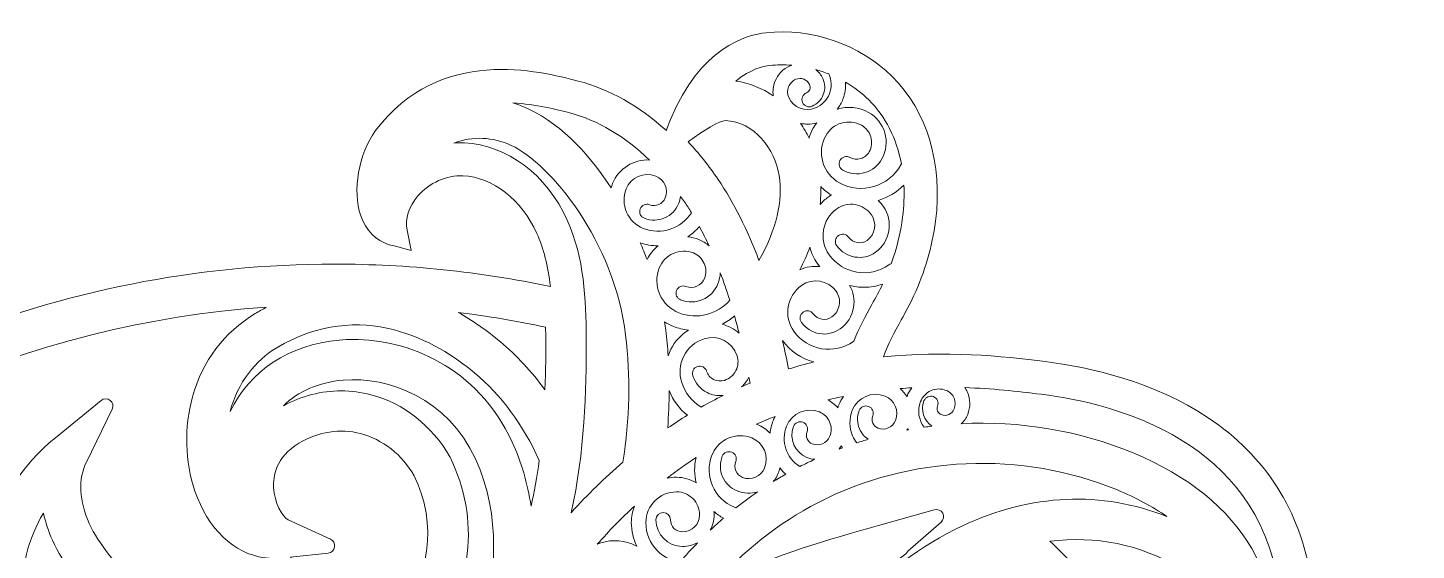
# Model space of a CAD drawing. Header units: millimetres. Extents: x 19 to 1318, y -340 to -7.
# Drawn here: x 464.4 to 655.2, y -87.8 to -16.1 of the extents above; entities that cross this region are included whole.
import ezdxf

# ---------------------------------------------------------------- set-up
doc = ezdxf.new("R2010")
doc.units = ezdxf.units.MM
doc.header["$MEASUREMENT"] = 0
doc.layers.add('Layer 3', color=7, linetype='Continuous')

msp = doc.modelspace()

# ---------------------------------------------------------------- linework, layer by layer
at = {"layer": 'Layer 3', "lineweight": 0}
for points, knots in [([(636.31, -108.14), (635.92, -108.02), (635.55, -107.91), (635.17, -107.8), (635.68, -107.38), (636.16, -106.92), (636.6, -106.43), (641.1, -101.44), (641.1, -94.13), (640.72, -91.73), (639.22, -82.34), (634.47, -74.91), (626.58, -69.65), (619.1, -64.65), (610.28, -62.69), (604.2, -61.92), (598.25, -61.16), (590.38, -60.42), (581.98, -61.28), (582.55, -59.55), (583.48, -57.86), (584.4, -56.21), (584.98, -55.16), (585.58, -54.07), (586.11, -52.93), (587.65, -49.61), (588.66, -46.16), (589.12, -42.67), (590.14, -34.78), (587.96, -27.54), (583.15, -22.79), (578.72, -18.42), (572.08, -16.11), (565.83, -16.79), (563.23, -17.07), (556.75, -18.79), (552.72, -28.72), (552.72, -28.72), (552.21, -29.96), (552.21, -29.96), (552.21, -29.96), (552.14, -30.21), (552.14, -30.21), (548.43, -26.86), (544.25, -24.52), (540.03, -23.42), (534.81, -22.07), (520.97, -18.48), (512.19, -30.23), (509.85, -33.37), (508.95, -38.5), (510.15, -41.9), (510.86, -43.92), (512.21, -45.3), (514.06, -45.88), (514.06, -45.88), (514.72, -46.06), (514.72, -46.06), (514.72, -46.06), (517.06, -46.69), (517.06, -46.69), (517.06, -46.69), (516.52, -43.91), (516.52, -43.91), (516.21, -42.32), (516.74, -40.64), (518.01, -39.19), (519.59, -37.39), (521.94, -36.32), (524.18, -36.42), (528.28, -36.6), (532.27, -39.71), (534.35, -44.34), (535.27, -46.4), (535.88, -48.79), (536.21, -51.63), (526.53, -49.58), (516.57, -48.55), (506.59, -48.55), (468.63, -48.55), (432.93, -63.33), (406.09, -90.18), (379.24, -117.02), (364.46, -152.71), (364.46, -190.68), (364.46, -228.64), (379.24, -264.33), (406.09, -291.18), (413.19, -298.28), (421.48, -305.07), (429.43, -310.29), (432.58, -314.84), (437.41, -318.61), (443.05, -320.92), (447.38, -322.68), (452, -323.67), (456.77, -323.85), (472.67, -329.79), (489.43, -332.81), (506.59, -332.81), (523.09, -332.81), (539.25, -330.01), (554.64, -324.5), (558.35, -323.95), (562.33, -322.86), (565.85, -321.43), (569.27, -320.03), (572.33, -317.99), (574.92, -315.36), (586.69, -308.89), (597.52, -300.75), (607.09, -291.18), (633.93, -264.33), (648.72, -228.64), (648.72, -190.68), (648.72, -174.79), (646.13, -159.21), (641.03, -144.38), (643.44, -144.74), (645.81, -144.29), (647.76, -143.09), (651.17, -141), (653.54, -137.05), (654.11, -132.52), (655.16, -124.22), (652.92, -113.25), (636.31, -108.14)], [0, 0, 0, 0, 1, 1, 1, 2, 2, 2, 3, 3, 3, 4, 4, 4, 5, 5, 5, 6, 6, 6, 7, 7, 7, 8, 8, 8, 9, 9, 9, 10, 10, 10, 11, 11, 11, 12, 12, 12, 13, 13, 13, 14, 14, 14, 15, 15, 15, 16, 16, 16, 17, 17, 17, 18, 18, 18, 19, 19, 19, 20, 20, 20, 21, 21, 21, 22, 22, 22, 23, 23, 23, 24, 24, 24, 25, 25, 25, 26, 26, 26, 27, 27, 27, 28, 28, 28, 29, 29, 29, 30, 30, 30, 31, 31, 31, 32, 32, 32, 33, 33, 33, 34, 34, 34, 35, 35, 35, 36, 36, 36, 37, 37, 37, 38, 38, 38, 39, 39, 39, 40, 40, 40, 41, 41, 41, 42, 42, 42, 42]), ([(566.33, -21.29), (567.34, -21.18), (568.36, -21.17), (569.37, -21.26), (569.3, -21.28), (569.23, -21.31), (569.16, -21.34), (568.17, -21.75), (567.42, -22.52), (567.04, -23.5), (566.8, -24.13), (566.73, -24.79), (566.82, -25.44), (565.32, -24.42), (563.59, -23.7), (561.67, -23.43), (563.68, -21.76), (565.52, -21.38), (566.33, -21.29)], [0, 0, 0, 0, 1, 1, 1, 2, 2, 2, 3, 3, 3, 4, 4, 4, 5, 5, 5, 6, 6, 6, 6]), ([(571.81, -23.91), (571.91, -24.12), (571.92, -24.35), (571.84, -24.57), (571.76, -24.78), (571.59, -24.95), (571.38, -25.04), (570.87, -25.25), (570.63, -25.84), (570.84, -26.35), (571.06, -26.86), (571.65, -27.09), (572.16, -26.88), (572.87, -26.57), (573.42, -26.01), (573.7, -25.29), (573.98, -24.57), (573.96, -23.78), (573.63, -23.07), (573.41, -22.58), (573.07, -22.17), (572.67, -21.85), (573.27, -22.02), (573.87, -22.22), (574.45, -22.45), (574.85, -23.32), (574.88, -24.29), (574.54, -25.16), (574.19, -26.05), (573.51, -26.74), (572.62, -27.12), (571.23, -27.71), (569.59, -27.07), (568.96, -25.7), (568.74, -25.22), (568.72, -24.7), (568.91, -24.23), (569.09, -23.75), (569.46, -23.38), (569.93, -23.18), (570.65, -22.88), (571.49, -23.2), (571.81, -23.91)], [0, 0, 0, 0, 1, 1, 1, 2, 2, 2, 3, 3, 3, 4, 4, 4, 5, 5, 5, 6, 6, 6, 7, 7, 7, 8, 8, 8, 9, 9, 9, 10, 10, 10, 11, 11, 11, 12, 12, 12, 13, 13, 13, 14, 14, 14, 14]), ([(584.43, -34.81), (584.4, -34.85), (584.37, -34.89), (584.35, -34.93), (582.7, -37.93), (578.92, -39.03), (575.92, -37.39), (574.8, -36.78), (573.99, -35.77), (573.63, -34.54), (573.28, -33.32), (573.42, -32.03), (574.03, -30.92), (574.5, -30.07), (575.26, -29.46), (576.19, -29.19), (577.11, -28.92), (578.09, -29.02), (578.94, -29.49), (579.57, -29.83), (580.02, -30.4), (580.23, -31.09), (580.43, -31.78), (580.35, -32.51), (580, -33.14), (579.75, -33.6), (579.34, -33.93), (578.84, -34.07), (578.34, -34.22), (577.81, -34.16), (577.35, -33.91), (576.87, -33.65), (576.26, -33.82), (575.99, -34.31), (575.73, -34.79), (575.91, -35.4), (576.39, -35.67), (577.32, -36.17), (578.38, -36.29), (579.4, -35.99), (580.41, -35.7), (581.25, -35.03), (581.76, -34.1), (582.36, -33), (582.5, -31.73), (582.15, -30.53), (581.8, -29.33), (581, -28.34), (579.9, -27.73), (578.58, -27.01), (577.07, -26.85), (575.63, -27.27), (575.62, -27.27), (575.62, -27.27), (575.61, -27.27), (575.94, -26.85), (576.21, -26.39), (576.4, -25.89), (576.69, -25.14), (576.8, -24.36), (576.76, -23.58), (577.92, -24.26), (578.99, -25.07), (579.94, -26), (582.24, -28.27), (583.76, -31.32), (584.43, -34.81)], [0, 0, 0, 0, 1, 1, 1, 2, 2, 2, 3, 3, 3, 4, 4, 4, 5, 5, 5, 6, 6, 6, 7, 7, 7, 8, 8, 8, 9, 9, 9, 10, 10, 10, 11, 11, 11, 12, 12, 12, 13, 13, 13, 14, 14, 14, 15, 15, 15, 16, 16, 16, 17, 17, 17, 18, 18, 18, 19, 19, 19, 20, 20, 20, 21, 21, 21, 22, 22, 22, 22]), ([(538.88, -27.8), (542.69, -28.79), (546.47, -31.02), (549.82, -34.26), (547.67, -34.14), (545.59, -35.39), (544.75, -37.5), (544.67, -37.7), (544.6, -37.9), (544.55, -38.1), (541.9, -34), (538.09, -29.52), (533.17, -27.25), (532.47, -26.92), (531.76, -26.65), (531.04, -26.43), (534.25, -26.6), (537.09, -27.34), (538.88, -27.8)], [0, 0, 0, 0, 1, 1, 1, 2, 2, 2, 3, 3, 3, 4, 4, 4, 5, 5, 5, 6, 6, 6, 6]), ([(555.19, -31.74), (557.21, -30.19), (559.54, -28.85), (560.21, -28.85), (564.26, -28.95), (567.06, -32.82), (567.63, -36.4), (568.19, -39.91), (567.28, -43.73), (564.85, -48.03), (563.26, -43.79), (561.42, -40.14), (559.24, -36.92), (557.98, -35.07), (556.61, -33.34), (555.15, -31.78), (555.15, -31.78), (555.19, -31.74), (555.19, -31.74)], [0, 0, 0, 0, 1, 1, 1, 2, 2, 2, 3, 3, 3, 4, 4, 4, 5, 5, 5, 6, 6, 6, 6]), ([(571.55, -29.33), (571.97, -29.33), (572.4, -29.27), (572.81, -29.16), (572.61, -29.41), (572.43, -29.67), (572.28, -29.95), (572.05, -30.37), (571.87, -30.8), (571.74, -31.24), (571.4, -30.55), (571.01, -29.88), (570.57, -29.23), (570.89, -29.3), (571.22, -29.33), (571.55, -29.33)], [0, 0, 0, 0, 1, 1, 1, 2, 2, 2, 3, 3, 3, 4, 4, 4, 5, 5, 5, 5]), ([(524.39, -31.9), (524.23, -31.89), (524.07, -31.89), (523.9, -31.89), (523.58, -31.89), (523.25, -31.9), (522.93, -31.93), (525.6, -30.96), (528.25, -31.07), (530.83, -32.26), (536.26, -34.77), (544.98, -45.48), (546.54, -58.29), (547.22, -63.93), (547.1, -69.8), (546.17, -75.74), (543.68, -77.87), (541.33, -80.16), (539.05, -82.67), (540.92, -74.35), (541.16, -66), (541.12, -58.74), (541.09, -53.39), (540.86, -47.73), (538.52, -42.5), (535.75, -36.32), (530.2, -32.16), (524.39, -31.9)], [0, 0, 0, 0, 1, 1, 1, 2, 2, 2, 3, 3, 3, 4, 4, 4, 5, 5, 5, 6, 6, 6, 7, 7, 7, 8, 8, 8, 9, 9, 9, 9]), ([(555.58, -41.49), (554.2, -43.66), (551.43, -44.63), (548.96, -43.65), (546.82, -42.8), (545.76, -40.37), (546.61, -38.23), (547.25, -36.62), (549.07, -35.83), (550.68, -36.47), (551.87, -36.94), (552.45, -38.28), (551.98, -39.47), (551.65, -40.31), (550.69, -40.73), (549.84, -40.39), (549.33, -40.19), (548.75, -40.44), (548.54, -40.96), (548.34, -41.47), (548.59, -42.05), (549.11, -42.25), (550.98, -42.99), (553.1, -42.07), (553.84, -40.2), (553.96, -39.89), (554.04, -39.57), (554.09, -39.26), (554.27, -39.51), (554.45, -39.75), (554.63, -40.01), (554.95, -40.49), (555.27, -40.98), (555.58, -41.49)], [0, 0, 0, 0, 1, 1, 1, 2, 2, 2, 3, 3, 3, 4, 4, 4, 5, 5, 5, 6, 6, 6, 7, 7, 7, 8, 8, 8, 9, 9, 9, 10, 10, 10, 11, 11, 11, 11]), ([(584.6, -42.09), (584.32, -44.24), (583.79, -46.39), (583.02, -48.49), (582.91, -48.52), (582.8, -48.56), (582.7, -48.64), (580.06, -50.52), (576.37, -49.9), (574.49, -47.26), (573.05, -45.23), (573.52, -42.41), (575.54, -40.97), (576.29, -40.44), (577.19, -40.23), (578.09, -40.38), (578.98, -40.53), (579.77, -41.02), (580.3, -41.77), (581.11, -42.9), (580.84, -44.48), (579.71, -45.29), (578.89, -45.87), (577.75, -45.68), (577.17, -44.86), (576.85, -44.41), (576.22, -44.31), (575.77, -44.63), (575.32, -44.95), (575.22, -45.57), (575.54, -46.02), (576.76, -47.74), (579.15, -48.14), (580.87, -46.92), (582.9, -45.47), (583.37, -42.64), (581.93, -40.61), (581.72, -40.31), (581.49, -40.05), (581.23, -39.81), (582.55, -39.42), (583.78, -38.7), (584.77, -37.69), (584.84, -39.11), (584.79, -40.58), (584.6, -42.09)], [0, 0, 0, 0, 1, 1, 1, 2, 2, 2, 3, 3, 3, 4, 4, 4, 5, 5, 5, 6, 6, 6, 7, 7, 7, 8, 8, 8, 9, 9, 9, 10, 10, 10, 11, 11, 11, 12, 12, 12, 13, 13, 13, 14, 14, 14, 15, 15, 15, 15]), ([(573.27, -40.36), (573.34, -39.56), (573.37, -38.74), (573.34, -37.91), (573.77, -38.36), (574.27, -38.74), (574.82, -39.06), (574.67, -39.15), (574.53, -39.24), (574.38, -39.34), (573.96, -39.64), (573.59, -39.99), (573.27, -40.36)], [0, 0, 0, 0, 1, 1, 1, 2, 2, 2, 3, 3, 3, 4, 4, 4, 4]), ([(556.67, -43.38), (557.13, -44.23), (557.58, -45.12), (558.01, -46.05), (557.6, -45.68), (557.12, -45.37), (556.59, -45.16), (556.09, -44.97), (555.58, -44.85), (555.07, -44.8), (555.66, -44.41), (556.2, -43.93), (556.67, -43.38)], [0, 0, 0, 0, 1, 1, 1, 2, 2, 2, 3, 3, 3, 4, 4, 4, 4]), ([(549.49, -47.93), (549.19, -47.16), (548.88, -46.39), (548.54, -45.62), (549.34, -45.89), (550.15, -46.03), (550.96, -46.03), (550.97, -46.03), (550.98, -46.03), (550.99, -46.03), (550.36, -46.54), (549.85, -47.19), (549.49, -47.93)], [0, 0, 0, 0, 1, 1, 1, 2, 2, 2, 3, 3, 3, 4, 4, 4, 4]), ([(553.85, -55.23), (552.67, -54.76), (551.74, -53.86), (551.23, -52.7), (550.72, -51.53), (550.7, -50.24), (551.17, -49.05), (551.53, -48.16), (552.21, -47.45), (553.09, -47.07), (553.98, -46.69), (554.96, -46.67), (555.85, -47.02), (556.52, -47.29), (557.05, -47.8), (557.33, -48.46), (557.62, -49.11), (557.63, -49.84), (557.36, -50.51), (556.97, -51.51), (555.84, -52), (554.83, -51.61), (554.32, -51.4), (553.74, -51.66), (553.54, -52.17), (553.33, -52.68), (553.59, -53.26), (554.1, -53.47), (556.13, -54.27), (558.42, -53.27), (559.22, -51.25), (559.42, -50.75), (559.52, -50.24), (559.55, -49.73), (560, -50.92), (560.43, -52.18), (560.84, -53.49), (559.17, -55.44), (556.37, -56.23), (553.85, -55.23)], [0, 0, 0, 0, 1, 1, 1, 2, 2, 2, 3, 3, 3, 4, 4, 4, 5, 5, 5, 6, 6, 6, 7, 7, 7, 8, 8, 8, 9, 9, 9, 10, 10, 10, 11, 11, 11, 12, 12, 12, 13, 13, 13, 13]), ([(570.48, -49.32), (570.99, -48.33), (571.45, -47.3), (571.86, -46.24), (572.05, -47), (572.38, -47.74), (572.86, -48.42), (572.98, -48.58), (573.1, -48.74), (573.22, -48.89), (572.3, -48.79), (571.35, -48.93), (570.48, -49.32)], [0, 0, 0, 0, 1, 1, 1, 2, 2, 2, 3, 3, 3, 4, 4, 4, 4]), ([(580.38, -54.07), (580.38, -54.07), (580.38, -54.07), (580.38, -54.07), (579.49, -55.67), (578.59, -57.31), (577.91, -59.12), (577.89, -59.13), (577.87, -59.14), (577.86, -59.15), (575.21, -61.03), (571.53, -60.42), (569.65, -57.77), (568.2, -55.75), (568.68, -52.93), (570.7, -51.48), (572.23, -50.39), (574.36, -50.75), (575.45, -52.28), (575.85, -52.83), (576, -53.5), (575.89, -54.16), (575.78, -54.83), (575.41, -55.41), (574.86, -55.8), (574.47, -56.08), (573.98, -56.2), (573.5, -56.12), (573.03, -56.04), (572.61, -55.77), (572.32, -55.38), (572, -54.93), (571.38, -54.82), (570.93, -55.14), (570.48, -55.46), (570.37, -56.09), (570.69, -56.54), (571.29, -57.37), (572.17, -57.92), (573.17, -58.09), (574.18, -58.26), (575.19, -58.02), (576.02, -57.43), (577.01, -56.73), (577.66, -55.69), (577.86, -54.49), (578.04, -53.44), (577.84, -52.38), (577.31, -51.47), (577.96, -51.64), (578.62, -51.73), (579.29, -51.73), (580.15, -51.73), (581.01, -51.58), (581.84, -51.3), (581.4, -52.22), (580.89, -53.15), (580.38, -54.07)], [0, 0, 0, 0, 1, 1, 1, 2, 2, 2, 3, 3, 3, 4, 4, 4, 5, 5, 5, 6, 6, 6, 7, 7, 7, 8, 8, 8, 9, 9, 9, 10, 10, 10, 11, 11, 11, 12, 12, 12, 13, 13, 13, 14, 14, 14, 15, 15, 15, 16, 16, 16, 17, 17, 17, 18, 18, 18, 19, 19, 19, 19]), ([(498.51, -60.08), (510.23, -53.08), (520.62, -59.19), (525.78, -63.46), (529.44, -66.49), (532.51, -70.66), (534.67, -75.52), (534.37, -77.73), (534, -79.81), (533.55, -81.78), (533.07, -78.64), (532.2, -75.66), (530.96, -72.98), (526.17, -62.58), (516.54, -58.88), (509.13, -58.88), (508.48, -58.88), (507.84, -58.91), (507.21, -58.97), (500.31, -59.58), (494.92, -63.17), (492.2, -68.78), (493.22, -64.82), (495.76, -61.72), (498.51, -60.08), (498.51, -60.08), (498.51, -60.08), (498.51, -60.08)], [0, 0, 0, 0, 1, 1, 1, 2, 2, 2, 3, 3, 3, 4, 4, 4, 5, 5, 5, 6, 6, 6, 7, 7, 7, 8, 8, 8, 9, 9, 9, 9]), ([(425.97, -291.03), (424.75, -293.62), (424.24, -296.66), (424.49, -299.78), (419.39, -295.93), (414.54, -291.72), (410.05, -287.22), (384.26, -261.43), (370.06, -227.15), (370.06, -190.68), (370.06, -154.21), (384.26, -119.92), (410.05, -94.13), (410.05, -94.13), (410.05, -94.13), (410.05, -94.13), (433.54, -70.64), (464.3, -56.69), (497.22, -54.46), (496.69, -54.73), (496.17, -55.03), (495.65, -55.34), (491.38, -57.89), (488.4, -61.84), (487.03, -66.76), (485.87, -70.95), (485.99, -75.66), (487.37, -79.69), (489.15, -84.89), (492.71, -88.28), (496.95, -88.86), (496.95, -88.86), (500.96, -89.34), (500.65, -88.94), (500.65, -88.94), (500.51, -88.76), (500.51, -88.76), (500.51, -88.76), (505.68, -88.2), (505.68, -88.2), (506.12, -88.15), (506.48, -87.81), (506.56, -87.36), (506.63, -86.92), (506.39, -86.48), (505.99, -86.29), (505.99, -86.29), (500.18, -83.63), (500.18, -83.63), (499.34, -83.25), (498.29, -81.23), (498.18, -79.21), (498.1, -77.76), (498.45, -75.04), (501.65, -73.14), (504.37, -71.53), (507.3, -71.07), (510.13, -71.81), (513.14, -72.6), (515.82, -74.7), (517.49, -77.59), (520.69, -84.22), (519.76, -91.4), (514.72, -98.94), (509.81, -106.27), (502.02, -112.61), (496.59, -116.75), (495.17, -117.83), (493.57, -118.93), (491.75, -120.07), (491.57, -117.61), (491, -115.27), (490.51, -113.31), (489.54, -109.37), (488.53, -105.29), (486.39, -101.51), (484.53, -98.23), (482, -95.54), (479.54, -92.92), (479.54, -92.92), (478.98, -92.32), (478.98, -92.32), (476.53, -89.71), (474.22, -87.11), (472.85, -84.13), (471.46, -81.1), (471.31, -78.03), (472.45, -75.72), (472.45, -75.72), (476.01, -68.47), (476.01, -68.47), (476.22, -68.05), (476.1, -67.54), (475.74, -67.25), (475.37, -66.96), (474.85, -66.96), (474.48, -67.26), (474.48, -67.26), (468.19, -72.37), (468.19, -72.37), (463.6, -76.1), (460.28, -81.3), (458.84, -87), (457.4, -92.7), (457.86, -98.83), (460.14, -104.26), (460.61, -105.39), (461.15, -106.48), (461.68, -107.53), (462.05, -108.27), (462.47, -109.1), (462.83, -109.91), (464.87, -114.48), (465.03, -118.3), (464.56, -121.14), (461.38, -115.56), (456.19, -111.57), (450.62, -110.44), (444.54, -109.22), (438.27, -111.43), (434.98, -115.94), (434.67, -116.31), (434.4, -116.7), (434.18, -117.13), (434.18, -117.13), (428.81, -123.06), (428.81, -123.06), (428.48, -123.43), (428.47, -123.99), (428.78, -124.37), (429.1, -124.75), (429.64, -124.85), (430.07, -124.6), (430.07, -124.6), (436.15, -120.99), (436.15, -120.99), (439.25, -119.75), (441.59, -118.9), (442.08, -118.79), (442.08, -118.79), (442.1, -118.79), (442.1, -118.79), (447.39, -118.79), (448.56, -122.38), (448.79, -124.52), (449.91, -135.25), (445.71, -145.76), (441.93, -153.71), (441.93, -153.71), (441, -155.65), (441, -155.65), (439.66, -158.47), (438.28, -161.36), (436.94, -164.3), (433.69, -155.25), (426.1, -148.66), (417.37, -147.57), (400.45, -145.44), (389.63, -160.38), (389.52, -160.53), (389.52, -160.53), (389, -161.25), (389, -161.25), (388.76, -161.59), (388.76, -162.05), (388.99, -162.4), (389.23, -162.74), (389.65, -162.91), (390.06, -162.8), (390.06, -162.8), (390.92, -162.59), (390.92, -162.59), (394.12, -161.8), (400.92, -160.44), (403.74, -160.91), (407.6, -161.56), (410.8, -164.07), (412.76, -167.97), (416.48, -175.39), (415, -183.87), (413.58, -192.07), (413.24, -193.97), (412.9, -195.93), (412.64, -197.85), (410.15, -215.75), (416.21, -233.54), (429.27, -246.66), (436.1, -253.52), (444.52, -258.52), (453.63, -261.13), (455.97, -264.62), (458.52, -267.17), (461.41, -268.91), (462.28, -269.43), (463.34, -269.98), (464.68, -270.09), (465.66, -270.16), (466.63, -269.99), (467.57, -269.58), (468.51, -271.29), (469.55, -272.96), (470.64, -274.55), (470.68, -276.32), (470.6, -277.96), (470.41, -279.56), (469.63, -286.26), (466.67, -292), (462.28, -295.29), (460.1, -296.92), (457.33, -298.17), (454.03, -298.99), (450.66, -299.83), (440.75, -299), (438.02, -295.17), (436.73, -293.36), (437.27, -290.69), (439.61, -287.24), (439.61, -287.24), (441.62, -284.27), (441.62, -284.27), (441.84, -283.96), (441.85, -283.55), (441.67, -283.22), (441.48, -282.89), (441.11, -282.69), (440.74, -282.71), (440.74, -282.71), (437.13, -282.94), (437.13, -282.94), (432.54, -283.22), (428.16, -286.4), (425.97, -291.03)], [0, 0, 0, 0, 1, 1, 1, 2, 2, 2, 3, 3, 3, 4, 4, 4, 5, 5, 5, 6, 6, 6, 7, 7, 7, 8, 8, 8, 9, 9, 9, 10, 10, 10, 11, 11, 11, 12, 12, 12, 13, 13, 13, 14, 14, 14, 15, 15, 15, 16, 16, 16, 17, 17, 17, 18, 18, 18, 19, 19, 19, 20, 20, 20, 21, 21, 21, 22, 22, 22, 23, 23, 23, 24, 24, 24, 25, 25, 25, 26, 26, 26, 27, 27, 27, 28, 28, 28, 29, 29, 29, 30, 30, 30, 31, 31, 31, 32, 32, 32, 33, 33, 33, 34, 34, 34, 35, 35, 35, 36, 36, 36, 37, 37, 37, 38, 38, 38, 39, 39, 39, 40, 40, 40, 41, 41, 41, 42, 42, 42, 43, 43, 43, 44, 44, 44, 45, 45, 45, 46, 46, 46, 47, 47, 47, 48, 48, 48, 49, 49, 49, 50, 50, 50, 51, 51, 51, 52, 52, 52, 53, 53, 53, 54, 54, 54, 55, 55, 55, 56, 56, 56, 57, 57, 57, 58, 58, 58, 59, 59, 59, 60, 60, 60, 61, 61, 61, 62, 62, 62, 63, 63, 63, 64, 64, 64, 65, 65, 65, 66, 66, 66, 67, 67, 67, 68, 68, 68, 69, 69, 69, 70, 70, 70, 71, 71, 71, 72, 72, 72, 73, 73, 73, 74, 74, 74, 75, 75, 75, 76, 76, 76, 77, 77, 77, 77]), ([(535.54, -57.21), (535.55, -57.74), (535.56, -58.26), (535.56, -58.78), (535.57, -60.55), (535.57, -63.02), (535.46, -65.82), (533.64, -63.3), (531.56, -61.05), (529.34, -59.22), (527.44, -57.64), (525.49, -56.3), (523.51, -55.18), (527.55, -55.68), (531.58, -56.36), (535.54, -57.21)], [0, 0, 0, 0, 1, 1, 1, 2, 2, 2, 3, 3, 3, 4, 4, 4, 5, 5, 5, 5]), ([(552.75, -60.24), (552.61, -60.53), (552.49, -60.83), (552.38, -61.14), (552.3, -59.96), (552.2, -58.79), (552.06, -57.62), (552.01, -57.24), (551.95, -56.85), (551.88, -56.45), (552.27, -56.7), (552.68, -56.92), (553.11, -57.09), (553.79, -57.36), (554.49, -57.52), (555.18, -57.61), (554.16, -58.24), (553.32, -59.14), (552.75, -60.24)], [0, 0, 0, 0, 1, 1, 1, 2, 2, 2, 3, 3, 3, 4, 4, 4, 5, 5, 5, 6, 6, 6, 6]), ([(561.49, -55.66), (561.7, -56.43), (561.92, -57.22), (562.12, -58.03), (561.45, -57.44), (560.65, -57.02), (559.78, -56.8), (560.39, -56.49), (560.97, -56.11), (561.49, -55.66)], [0, 0, 0, 0, 1, 1, 1, 2, 2, 2, 3, 3, 3, 3]), ([(557.31, -58.8), (559.21, -58.18), (561.24, -59.23), (561.85, -61.12), (562.07, -61.81), (562.01, -62.53), (561.69, -63.17), (561.36, -63.81), (560.8, -64.28), (560.12, -64.5), (559.62, -64.66), (559.1, -64.62), (558.63, -64.38), (558.17, -64.15), (557.83, -63.74), (557.67, -63.25), (557.5, -62.72), (556.93, -62.43), (556.41, -62.6), (555.88, -62.77), (555.59, -63.34), (555.76, -63.86), (556.09, -64.87), (556.78, -65.68), (557.72, -66.16), (558.42, -66.52), (559.18, -66.66), (559.94, -66.58), (558.92, -67.08), (557.92, -67.61), (556.92, -68.18), (555.65, -67.41), (554.7, -66.22), (554.24, -64.79), (553.85, -63.58), (553.96, -62.29), (554.53, -61.16), (555.11, -60.02), (556.1, -59.19), (557.31, -58.8)], [0, 0, 0, 0, 1, 1, 1, 2, 2, 2, 3, 3, 3, 4, 4, 4, 5, 5, 5, 6, 6, 6, 7, 7, 7, 8, 8, 8, 9, 9, 9, 10, 10, 10, 11, 11, 11, 12, 12, 12, 13, 13, 13, 13]), ([(568.93, -62.94), (568.67, -61.63), (568.38, -60.32), (568.08, -59.01), (569.18, -60.52), (570.72, -61.52), (572.4, -61.97), (571.23, -62.26), (570.07, -62.58), (568.93, -62.94)], [0, 0, 0, 0, 1, 1, 1, 2, 2, 2, 3, 3, 3, 3]), ([(522.42, -75.05), (522.41, -75.03), (522.4, -75.01), (522.39, -74.99), (519.96, -70.74), (516, -67.63), (511.54, -66.47), (510.2, -66.12), (508.83, -65.94), (507.47, -65.94), (504.73, -65.94), (502.06, -66.63), (499.52, -67.99), (501.57, -66), (504.37, -64.77), (507.71, -64.47), (514.02, -63.91), (522.1, -67.03), (525.91, -75.28), (529.57, -83.22), (528.54, -91.74), (527, -97.55), (522.12, -104.93), (514.91, -110.76), (507.93, -116.42), (503.27, -120.19), (498.46, -124.09), (494.2, -128.51), (489.16, -133.74), (484.53, -139.35), (480.43, -145.19), (477.22, -147.52), (474.5, -149.69), (472.11, -151.83), (470.33, -153.41), (468.62, -155.12), (466.99, -156.91), (467.27, -155.69), (467.54, -154.43), (467.78, -153.16), (468.49, -149.26), (468.86, -145.26), (468.88, -141.27), (471.44, -139.02), (474.15, -136.95), (476.93, -135.13), (479.95, -133.15), (483.21, -131.34), (486.39, -129.57), (490.95, -127.03), (495.68, -124.41), (499.97, -121.14), (505.72, -116.76), (513.98, -110.02), (519.35, -102), (525.56, -92.71), (526.6, -83.64), (522.42, -75.05)], [0, 0, 0, 0, 1, 1, 1, 2, 2, 2, 3, 3, 3, 4, 4, 4, 5, 5, 5, 6, 6, 6, 7, 7, 7, 8, 8, 8, 9, 9, 9, 10, 10, 10, 11, 11, 11, 12, 12, 12, 13, 13, 13, 14, 14, 14, 15, 15, 15, 16, 16, 16, 17, 17, 17, 18, 18, 18, 19, 19, 19, 19]), ([(563.65, -64.88), (563.26, -65.04), (562.87, -65.21), (562.48, -65.38), (562.88, -65.01), (563.21, -64.58), (563.47, -64.08), (563.47, -64.08), (563.47, -64.07), (563.48, -64.06), (563.53, -64.33), (563.59, -64.6), (563.65, -64.88)], [0, 0, 0, 0, 1, 1, 1, 2, 2, 2, 3, 3, 3, 4, 4, 4, 4]), ([(552.53, -65.91), (553.06, -67.25), (553.91, -68.41), (555.02, -69.29), (554.11, -69.85), (553.21, -70.43), (552.32, -71.04), (552.45, -69.32), (552.52, -67.61), (552.53, -65.91)], [0, 0, 0, 0, 1, 1, 1, 2, 2, 2, 3, 3, 3, 3]), ([(575.82, -67.88), (575.77, -68), (575.73, -68.13), (575.69, -68.26), (575.31, -67.82), (574.85, -67.45), (574.32, -67.18), (575.04, -67), (575.75, -66.85), (576.46, -66.7), (576.21, -67.06), (575.99, -67.45), (575.82, -67.88)], [0, 0, 0, 0, 1, 1, 1, 2, 2, 2, 3, 3, 3, 4, 4, 4, 4]), ([(577.73, -72.12), (577.25, -71), (577.23, -69.75), (577.68, -68.61), (578.38, -66.83), (580.4, -65.96), (582.18, -66.66), (583.5, -67.19), (584.15, -68.68), (583.62, -70), (583.44, -70.47), (583.09, -70.83), (582.63, -71.03), (582.18, -71.22), (581.67, -71.23), (581.21, -71.05), (580.89, -70.92), (580.64, -70.68), (580.5, -70.36), (580.37, -70.05), (580.36, -69.7), (580.49, -69.38), (580.69, -68.86), (580.44, -68.28), (579.93, -68.08), (579.41, -67.88), (578.83, -68.13), (578.63, -68.64), (578.31, -69.46), (578.32, -70.35), (578.67, -71.16), (578.93, -71.75), (579.34, -72.25), (579.87, -72.59), (579.35, -72.75), (578.82, -72.91), (578.3, -73.08), (578.08, -72.79), (577.88, -72.47), (577.73, -72.12)], [0, 0, 0, 0, 1, 1, 1, 2, 2, 2, 3, 3, 3, 4, 4, 4, 5, 5, 5, 6, 6, 6, 7, 7, 7, 8, 8, 8, 9, 9, 9, 10, 10, 10, 11, 11, 11, 12, 12, 12, 13, 13, 13, 13]), ([(585.2, -66.67), (585.19, -66.69), (585.18, -66.72), (585.17, -66.74), (584.93, -66.32), (584.61, -65.95), (584.25, -65.63), (584.79, -65.59), (585.32, -65.55), (585.85, -65.52), (585.58, -65.87), (585.36, -66.25), (585.2, -66.67)], [0, 0, 0, 0, 1, 1, 1, 2, 2, 2, 3, 3, 3, 4, 4, 4, 4]), ([(591.68, -68.43), (591.55, -68.78), (591.29, -69.04), (590.95, -69.19), (590.61, -69.34), (590.24, -69.34), (589.9, -69.21), (589.44, -69.02), (589.21, -68.5), (589.39, -68.04), (589.6, -67.53), (589.34, -66.94), (588.83, -66.74), (588.32, -66.54), (587.74, -66.79), (587.53, -67.3), (587.02, -68.6), (587.51, -70.05), (588.63, -70.79), (588.27, -70.83), (587.91, -70.89), (587.55, -70.94), (586.81, -69.96), (586.57, -68.63), (587.06, -67.4), (587.32, -66.73), (587.84, -66.2), (588.5, -65.91), (589.17, -65.62), (589.9, -65.61), (590.58, -65.88), (591.07, -66.07), (591.45, -66.44), (591.66, -66.93), (591.87, -67.41), (591.88, -67.95), (591.68, -68.43)], [0, 0, 0, 0, 1, 1, 1, 2, 2, 2, 3, 3, 3, 4, 4, 4, 5, 5, 5, 6, 6, 6, 7, 7, 7, 8, 8, 8, 9, 9, 9, 10, 10, 10, 11, 11, 11, 12, 12, 12, 12]), ([(636.22, -92.44), (636.44, -93.81), (636.5, -97.31), (635.06, -100.53), (635.7, -96.26), (634.85, -91.65), (632.55, -87.6), (629.43, -82.12), (623.79, -77.57), (616.25, -74.45), (608.79, -71.37), (600.67, -70.04), (592.65, -70.45), (593.04, -70.1), (593.35, -69.67), (593.54, -69.17), (593.93, -68.18), (593.92, -67.11), (593.5, -66.13), (593.4, -65.9), (593.28, -65.69), (593.14, -65.49), (596.81, -65.63), (600.32, -65.99), (603.63, -66.41), (614.47, -67.78), (633.12, -72.99), (636.22, -92.44)], [0, 0, 0, 0, 1, 1, 1, 2, 2, 2, 3, 3, 3, 4, 4, 4, 5, 5, 5, 6, 6, 6, 7, 7, 7, 8, 8, 8, 9, 9, 9, 9]), ([(574.6, -72.18), (574.22, -73.13), (573.14, -73.6), (572.19, -73.22), (571.53, -72.96), (571.2, -72.21), (571.47, -71.55), (571.67, -71.04), (571.42, -70.46), (570.9, -70.26), (570.39, -70.05), (569.81, -70.3), (569.61, -70.82), (568.94, -72.5), (569.77, -74.42), (571.45, -75.08), (571.81, -75.22), (572.17, -75.31), (572.53, -75.34), (571.84, -75.66), (571.14, -75.99), (570.46, -76.34), (568.64, -75.19), (567.83, -72.86), (568.66, -70.79), (569.36, -69.01), (571.38, -68.14), (573.16, -68.84), (573.79, -69.09), (574.3, -69.58), (574.57, -70.21), (574.84, -70.84), (574.85, -71.54), (574.6, -72.18)], [0, 0, 0, 0, 1, 1, 1, 2, 2, 2, 3, 3, 3, 4, 4, 4, 5, 5, 5, 6, 6, 6, 7, 7, 7, 8, 8, 8, 9, 9, 9, 10, 10, 10, 11, 11, 11, 11]), ([(567.08, -69.45), (566.98, -69.64), (566.88, -69.84), (566.8, -70.05), (566.58, -70.6), (566.45, -71.17), (566.38, -71.73), (565.89, -71.23), (565.29, -70.82), (564.6, -70.54), (564.57, -70.53), (564.55, -70.53), (564.52, -70.52), (565.37, -70.14), (566.22, -69.79), (567.08, -69.45)], [0, 0, 0, 0, 1, 1, 1, 2, 2, 2, 3, 3, 3, 4, 4, 4, 5, 5, 5, 5]), ([(560.64, -72.45), (561.67, -72.01), (562.82, -71.99), (563.86, -72.4), (565.49, -73.05), (566.28, -74.89), (565.64, -76.51), (565.17, -77.71), (563.81, -78.3), (562.61, -77.82), (562.2, -77.66), (561.87, -77.34), (561.7, -76.94), (561.52, -76.53), (561.51, -76.07), (561.68, -75.66), (561.88, -75.15), (561.63, -74.57), (561.12, -74.36), (560.6, -74.16), (560.02, -74.41), (559.82, -74.92), (559.46, -75.83), (559.47, -76.83), (559.86, -77.73), (560.25, -78.63), (560.97, -79.32), (561.88, -79.68), (562.8, -80.05), (563.77, -80.07), (564.65, -79.82), (563.63, -80.51), (562.64, -81.25), (561.68, -82.01), (561.62, -81.97), (561.56, -81.94), (561.5, -81.92), (558.67, -80.8), (557.28, -77.59), (558.4, -74.77), (558.76, -73.85), (559.42, -73.11), (560.26, -72.64), (560.27, -72.64), (560.27, -72.64), (560.27, -72.64), (560.39, -72.57), (560.52, -72.51), (560.64, -72.45)], [0, 0, 0, 0, 1, 1, 1, 2, 2, 2, 3, 3, 3, 4, 4, 4, 5, 5, 5, 6, 6, 6, 7, 7, 7, 8, 8, 8, 9, 9, 9, 10, 10, 10, 11, 11, 11, 12, 12, 12, 13, 13, 13, 14, 14, 14, 15, 15, 15, 16, 16, 16, 16]), ([(585.32, -71.09), (585.35, -71.16), (585.39, -71.22), (585.42, -71.28), (585.34, -71.3), (585.26, -71.31), (585.19, -71.33), (585.23, -71.25), (585.28, -71.17), (585.32, -71.09)], [0, 0, 0, 0, 1, 1, 1, 2, 2, 2, 3, 3, 3, 3]), ([(590.11, -82.74), (589.88, -82.33), (589.41, -82.13), (588.95, -82.25), (588.95, -82.25), (581.3, -84.42), (581.3, -84.42), (574.36, -86.38), (567.19, -88.41), (560.46, -91.66), (559.84, -91.96), (559.23, -92.26), (558.63, -92.58), (562.65, -87.94), (567.52, -84.09), (572.95, -81.29), (585.58, -74.77), (600.97, -74.12), (614.11, -79.55), (616.64, -80.6), (618.92, -81.82), (620.9, -83.19), (612.03, -79.64), (602.23, -80.05), (592.82, -84.46), (587.11, -87.13), (581.89, -91.12), (577.58, -96.08), (579.19, -93.74), (581.19, -91.54), (583.59, -89.43), (583.59, -89.43), (585.02, -88.3), (585.02, -88.3), (585.14, -88.2), (585.24, -88.08), (585.3, -87.94), (585.3, -87.94), (589.88, -83.97), (589.88, -83.97), (590.23, -83.66), (590.33, -83.15), (590.11, -82.74)], [0, 0, 0, 0, 1, 1, 1, 2, 2, 2, 3, 3, 3, 4, 4, 4, 5, 5, 5, 6, 6, 6, 7, 7, 7, 8, 8, 8, 9, 9, 9, 10, 10, 10, 11, 11, 11, 12, 12, 12, 13, 13, 13, 14, 14, 14, 14]), ([(576.18, -73.48), (576.23, -73.58), (576.29, -73.67), (576.35, -73.76), (576.18, -73.82), (576.02, -73.88), (575.86, -73.94), (575.97, -73.8), (576.08, -73.64), (576.18, -73.48)], [0, 0, 0, 0, 1, 1, 1, 2, 2, 2, 3, 3, 3, 3]), ([(556.22, -75.08), (555.95, -76.26), (555.96, -77.45), (556.24, -78.58), (555.43, -78.08), (554.5, -77.81), (553.53, -77.8), (553.53, -77.8), (553.53, -77.8), (553.53, -77.8), (553.09, -77.8), (552.65, -77.85), (552.23, -77.94), (553.54, -76.93), (554.87, -75.97), (556.22, -75.08)], [0, 0, 0, 0, 1, 1, 1, 2, 2, 2, 3, 3, 3, 4, 4, 4, 5, 5, 5, 5]), ([(567.5, -77.25), (567.6, -77), (567.67, -76.76), (567.73, -76.51), (567.97, -76.82), (568.24, -77.11), (568.54, -77.38), (567.96, -77.71), (567.39, -78.05), (566.82, -78.4), (567.1, -78.06), (567.33, -77.68), (567.5, -77.25)], [0, 0, 0, 0, 1, 1, 1, 2, 2, 2, 3, 3, 3, 4, 4, 4, 4]), ([(553.53, -79.81), (553.53, -79.81), (553.53, -79.81), (553.53, -79.81), (554.38, -79.81), (555.17, -80.13), (555.77, -80.73), (556.37, -81.33), (556.7, -82.13), (556.7, -82.97), (556.7, -84.26), (555.65, -85.3), (554.36, -85.3), (554.36, -85.3), (554.36, -85.3), (554.36, -85.3), (553.44, -85.3), (552.7, -84.56), (552.7, -83.64), (552.7, -83.08), (552.25, -82.64), (551.7, -82.64), (551.7, -82.64), (551.7, -82.64), (551.7, -82.64), (551.15, -82.64), (550.7, -83.08), (550.7, -83.64), (550.7, -85.66), (552.34, -87.3), (554.36, -87.3), (554.36, -87.3), (554.36, -87.3), (554.36, -87.3), (555.11, -87.3), (555.82, -87.11), (556.43, -86.78), (555.59, -87.64), (554.79, -88.54), (554.01, -89.46), (552.85, -89.28), (551.78, -88.75), (550.93, -87.91), (549.89, -86.87), (549.32, -85.48), (549.32, -84.01), (549.32, -81.69), (551.21, -79.81), (553.53, -79.81)], [0, 0, 0, 0, 1, 1, 1, 2, 2, 2, 3, 3, 3, 4, 4, 4, 5, 5, 5, 6, 6, 6, 7, 7, 7, 8, 8, 8, 9, 9, 9, 10, 10, 10, 11, 11, 11, 12, 12, 12, 13, 13, 13, 14, 14, 14, 15, 15, 15, 16, 16, 16, 16]), ([(548.07, -87.26), (548.03, -87.25), (548, -87.22), (547.96, -87.2), (546.46, -86.43), (544.75, -86.3), (543.14, -86.81), (542.97, -86.87), (542.8, -86.93), (542.63, -87), (544.3, -85.13), (546.01, -83.38), (547.75, -81.76), (547.48, -82.46), (547.32, -83.22), (547.32, -84.01), (547.32, -85.16), (547.59, -86.26), (548.07, -87.26)], [0, 0, 0, 0, 1, 1, 1, 2, 2, 2, 3, 3, 3, 4, 4, 4, 5, 5, 5, 6, 6, 6, 6]), ([(472.63, -94.84), (468.99, -94.4), (465.65, -97.01), (465.18, -100.64), (465.13, -101.02), (465.12, -101.39), (465.12, -101.77), (463.43, -97.52), (463.11, -92.77), (464.23, -88.35), (464.72, -86.4), (465.51, -84.49), (466.54, -82.71), (466.82, -83.97), (467.24, -85.22), (467.79, -86.42), (469.34, -89.79), (471.63, -92.54), (474.11, -95.23), (473.64, -95.03), (473.15, -94.9), (472.63, -94.84)], [0, 0, 0, 0, 1, 1, 1, 2, 2, 2, 3, 3, 3, 4, 4, 4, 5, 5, 5, 6, 6, 6, 7, 7, 7, 7]), ([(558.7, -82.97), (558.7, -82.82), (558.69, -82.67), (558.67, -82.52), (559.07, -82.86), (559.51, -83.16), (559.99, -83.41), (559.36, -83.95), (558.75, -84.51), (558.15, -85.08), (558.5, -84.45), (558.7, -83.74), (558.7, -82.97)], [0, 0, 0, 0, 1, 1, 1, 2, 2, 2, 3, 3, 3, 4, 4, 4, 4]), ([(607.8, -89.47), (607.8, -89.47), (607.8, -89.47), (607.8, -89.47), (606.84, -88.51), (605.85, -87.55), (604.84, -86.59), (611.09, -85.79), (617.23, -87.03), (622.71, -90.23), (626.23, -92.28), (628.44, -96.39), (628.1, -100.22), (627.92, -102.18), (627.06, -103.87), (625.59, -105.13), (624.19, -105.06), (622.79, -105.08), (621.41, -105.18), (617.28, -99.65), (612.7, -94.37), (607.8, -89.47)], [0, 0, 0, 0, 1, 1, 1, 2, 2, 2, 3, 3, 3, 4, 4, 4, 5, 5, 5, 6, 6, 6, 7, 7, 7, 7])]:
    msp.add_open_spline(points, degree=3, knots=knots, dxfattribs=at)

doc.saveas('drawing.dxf')
